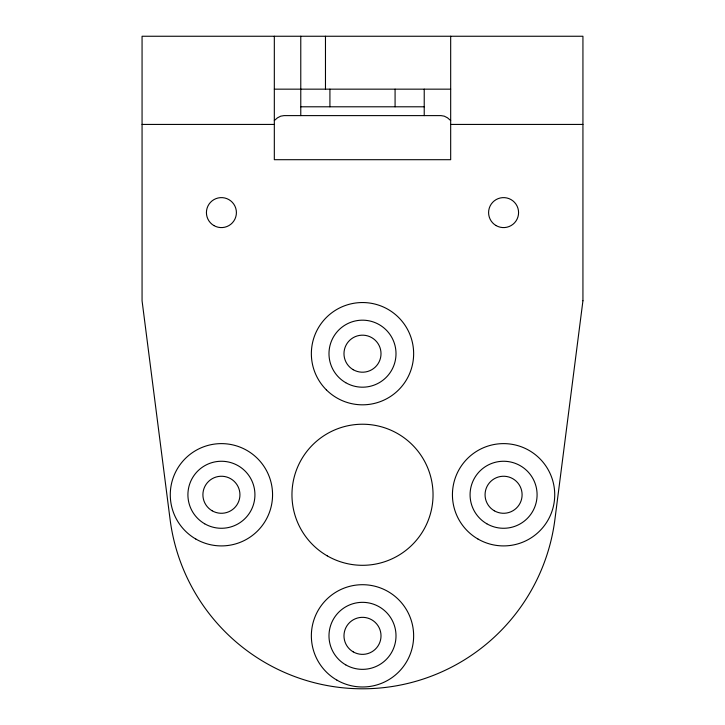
<?xml version="1.0" encoding="UTF-8"?>
<svg xmlns="http://www.w3.org/2000/svg" width="725" height="725" viewBox="0 0 725 725"><rect width="100%" height="100%" fill="white"/><g stroke="black" fill="none" stroke-linecap="round" stroke-linejoin="round"><path stroke-width="1.09" d="M274.322 120.558L277.485 117.822L280.72 116.163L284.001 115.61L440.999 115.61L444.28 116.163L447.515 117.822L450.678 120.558M274.322 89.157L450.678 89.157M300.775 106.793L424.225 106.793M142.064 124.428L274.322 124.428M450.678 124.428L582.936 124.428M450.678 36.25L450.678 159.699L274.322 159.699L274.322 36.25M424.225 89.157L424.225 115.61M395.08 89.157L395.08 106.793M329.92 89.157L329.92 106.793M325.471 36.25L325.471 89.157M300.775 36.25L300.775 115.61M582.936 300.775L554.915 519.426A193.983 193.983 0 0 1 170.085 519.426L142.064 300.775L142.064 36.25L582.936 36.25L582.936 300.775M327.229 555.857A70.543 70.543 0 0 0 433.042 494.767A70.543 70.543 0 0 0 327.229 433.677A70.543 70.543 0 0 0 327.229 555.857M213.92 225.584A14.989 14.989 0 0 0 236.404 212.597A14.989 14.989 0 0 0 213.92 199.62A14.989 14.989 0 0 0 213.92 225.584M496.09 225.584A14.989 14.989 0 0 0 518.574 212.597A14.989 14.989 0 0 0 496.09 199.62A14.989 14.989 0 0 0 496.09 225.584M353.238 369.723A18.515 18.515 0 0 0 381.015 353.682A18.515 18.515 0 0 0 353.238 337.651A18.515 18.515 0 0 0 353.238 369.723M494.323 510.799A18.515 18.515 0 0 0 522.1 494.767A18.515 18.515 0 0 0 494.323 478.727A18.515 18.515 0 0 0 494.323 510.799M353.238 651.884A18.515 18.515 0 0 0 381.015 635.843A18.515 18.515 0 0 0 353.238 619.812A18.515 18.515 0 0 0 353.238 651.884M212.162 510.799A18.515 18.515 0 0 0 239.939 494.767A18.515 18.515 0 0 0 212.162 478.727A18.515 18.515 0 0 0 212.162 510.799M345.743 382.7A33.504 33.504 0 0 0 396.004 353.682A33.504 33.504 0 0 0 345.743 324.664A33.504 33.504 0 0 0 345.743 382.7M204.667 523.785A33.504 33.504 0 0 0 254.928 494.767A33.504 33.504 0 0 0 204.667 465.749A33.504 33.504 0 0 0 204.667 523.785M345.743 664.861A33.504 33.504 0 0 0 396.004 635.843A33.504 33.504 0 0 0 345.743 606.825A33.504 33.504 0 0 0 345.743 664.861M486.828 523.785A33.504 33.504 0 0 0 537.089 494.767A33.504 33.504 0 0 0 486.828 465.749A33.504 33.504 0 0 0 486.828 523.785M326.341 389.842A51.14 51.14 0 0 0 411.9 366.923A51.14 51.14 0 0 0 349.26 304.282A51.14 51.14 0 0 0 326.341 389.842M195.85 539.056A51.14 51.14 0 0 0 272.564 494.767A51.14 51.14 0 0 0 195.85 450.47A51.14 51.14 0 0 0 195.85 539.056M336.926 680.132A51.14 51.14 0 0 0 413.64 635.843A51.14 51.14 0 0 0 336.926 591.555A51.14 51.14 0 0 0 336.926 680.132M478.011 539.056A51.14 51.14 0 0 0 554.725 494.767A51.14 51.14 0 0 0 478.011 450.47A51.14 51.14 0 0 0 478.011 539.056"/></g></svg>
